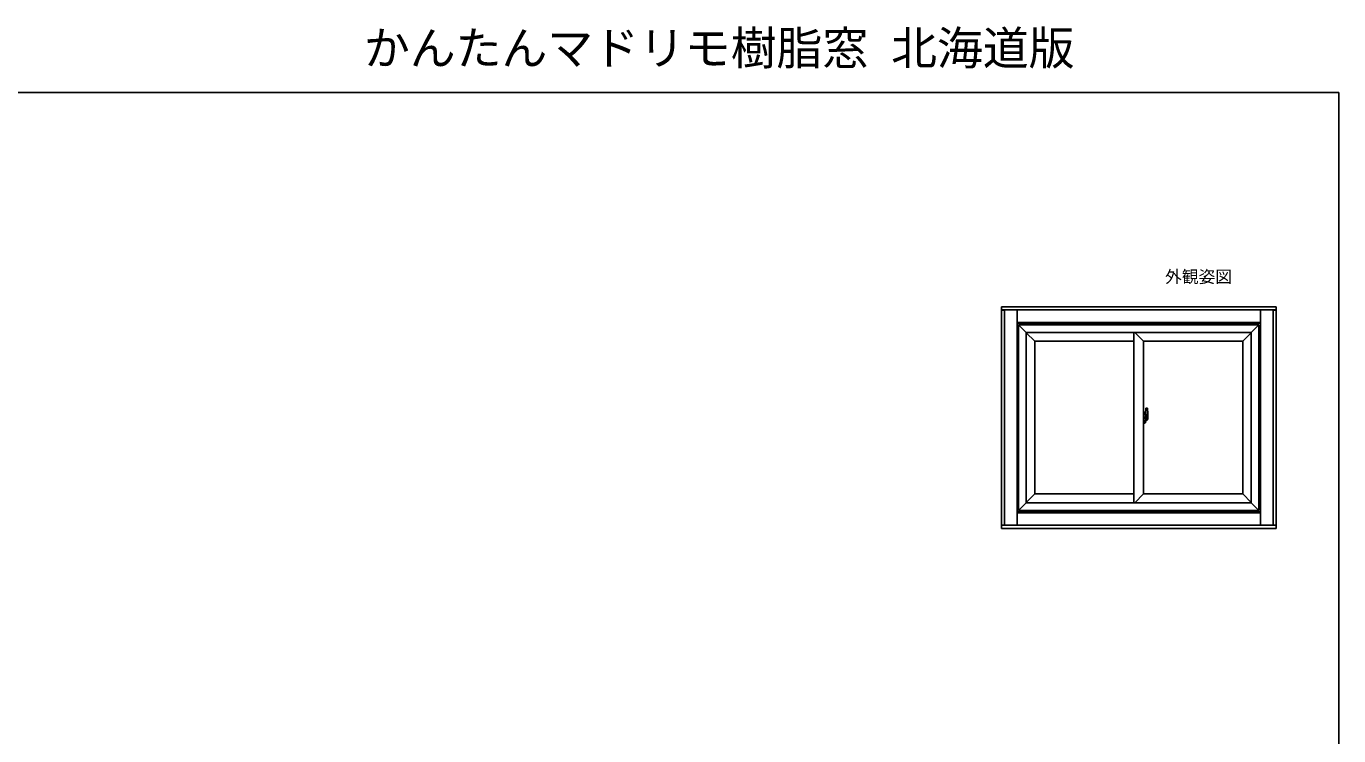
# Model space of a CAD drawing. Units: millimetres, scale not verified. Extents: x -700 to 700, y -1044 to 1038.
# Drawn here: x -139 to 700, y 585 to 1038 of the extents above; entities that cross this region are included whole.
import ezdxf
from ezdxf.enums import TextEntityAlignment as Align

# ---------------------------------------------------------------- set-up
doc = ezdxf.new("R2010")
doc.units = ezdxf.units.MM
doc.header["$LTSCALE"] = 6
for name, color, linetype in [('0-1_USER1', 3, 'Continuous'), ('0-6_YKK_A1', 4, 'Continuous'), ('0-8_YKK_ZWAK', 7, 'Continuous')]:
    doc.layers.add(name, color=color, linetype=linetype)
doc.styles.add('ＭＳ ゴシック', font='')
doc.styles.get('ＭＳ ゴシック').set_extended_font_data('MS Gothic')

msp = doc.modelspace()

# ---------------------------------------------------------------- linework, layer by layer
at = {"layer": '0-6_YKK_A1'}
for p, q in [((484.4, 859.115), (660, 859.115)), ((484.4, 857.145), (484.4, 859.115)), ((484.4, 857.145), (660, 857.145)), ((484.4, 857.09), (484.4, 719.54)), ((486.37, 857.09), (484.4, 857.09)), ((484.55, 857.09), (484.55, 857.115)), ((484.55, 857.115), (494.4, 857.115)), ((484.93, 857.09), (484.93, 857.115)), ((486.2, 857.09), (486.2, 857.115)), ((486.37, 857.09), (486.37, 719.54)), ((486.4, 733.981), (486.4, 857.115)), ((486.6, 857.145), (486.6, 857.115)), ((657.8, 857.115), (486.6, 857.115)), ((494.4, 733.981), (494.4, 857.115)), ((650, 733.981), (650, 857.115)), ((659.85, 857.115), (650, 857.115)), ((657.8, 857.145), (657.8, 857.115)), ((658, 733.981), (658, 857.115)), ((658.03, 857.09), (658.03, 719.54)), ((658.03, 857.09), (660, 857.09)), ((658.2, 857.09), (658.2, 857.115)), ((659.47, 857.09), (659.47, 857.115)), ((659.85, 857.09), (659.85, 857.115)), ((660, 857.145), (660, 859.115)), ((660, 857.09), (660, 719.54)), ((650, 849.127), (494.4, 849.127)), ((650, 848.615), (494.4, 848.615)), ((495.4, 729.015), (495.4, 847.615)), ((649, 847.615), (495.4, 847.615)), ((495.4, 847.615), (500.3, 842.715)), ((649, 847.615), (644.1, 842.715)), ((649, 847.615), (649, 729.015)), ((505.7, 837.115), (500.3, 842.515)), ((569.1, 842.715), (569.1, 733.915)), ((575.3, 837.115), (569.7, 842.715)), ((638.7, 837.115), (644.1, 842.515)), ((644.1, 842.715), (644.1, 733.915)), ((505.7, 837.115), (569.1, 837.115)), ((575.3, 837.115), (575.3, 739.515)), ((575.3, 837.115), (638.7, 837.115)), ((638.7, 837.115), (638.7, 739.515)), ((575.3, 791.815), (575.3, 784.815)), ((576.102, 791.787), (575.3, 791.815)), ((576.15, 791.745), (576.15, 789.815)), ((576.15, 791.745), (576.354, 791.738)), ((576.15, 791.737), (576.15, 789.815)), ((576.15, 789.865), (576.45, 789.865)), ((576.15, 789.815), (576.402, 789.806)), ((576.15, 789.815), (576.4, 789.815)), ((576.23, 789.815), (576.23, 789.812)), ((576.354, 788.984), (576.354, 787.646)), ((576.4, 789.815), (576.4, 789.865)), ((576.45, 791.638), (576.45, 789.865)), ((576.45, 789.131), (576.45, 789.756)), ((576.651, 789.461), (576.45, 789.465)), ((576.7, 794.263), (576.7, 789.745)), ((576.7, 789.824), (576.7, 786.663)), ((576.7, 789.412), (576.7, 787.218)), ((577.619, 794.283), (576.752, 794.313)), ((576.925, 790.049), (577.7, 790.049)), ((577.7, 787.93), (577.7, 790.049)), ((578.1, 789.775), (578.1, 787.34)), ((578.153, 788.315), (574.952, 788.315)), ((576.102, 784.843), (575.3, 784.815)), ((576.15, 786.815), (576.402, 786.824)), ((576.15, 786.815), (576.15, 784.893)), ((576.15, 784.885), (576.15, 786.815)), ((576.15, 786.815), (576.4, 786.815)), ((576.15, 786.765), (576.45, 786.765)), ((576.15, 784.885), (576.354, 784.892)), ((576.23, 786.815), (576.23, 786.818)), ((576.4, 786.815), (576.4, 786.765)), ((576.45, 786.874), (576.45, 787.499)), ((576.45, 787.165), (576.651, 787.169)), ((576.45, 784.992), (576.45, 786.765)), ((576.925, 786.438), (577.3, 786.438)), ((578.004, 787.241), (577.633, 787.228)), ((577.698, 787.83), (577.7, 787.925)), ((577.698, 787.851), (577.7, 787.925)), ((577.7, 787.925), (577.7, 787.93)), ((505.7, 739.515), (500.3, 734.115)), ((575.3, 739.515), (569.7, 733.915)), ((575.3, 739.515), (638.7, 739.515)), ((638.7, 739.515), (644.1, 734.115)), ((486.4, 733.981), (486.4, 719.515)), ((494.4, 733.981), (494.4, 719.515)), ((495.4, 729.015), (500.3, 733.915)), ((644.1, 733.915), (500.3, 733.915)), ((649, 729.015), (644.1, 733.915)), ((650, 733.981), (650, 719.515)), ((658, 733.981), (658, 719.515)), ((650, 728.015), (494.4, 728.015)), ((650, 727.503), (494.4, 727.503)), ((649, 729.015), (495.4, 729.015)), ((486.37, 719.54), (484.4, 719.54)), ((484.4, 719.485), (660, 719.485)), ((484.4, 719.485), (484.4, 717.515)), ((484.4, 717.515), (660, 717.515)), ((484.55, 719.54), (484.55, 719.515)), ((484.55, 719.515), (494.4, 719.515)), ((484.93, 719.54), (484.93, 719.515)), ((486.2, 719.54), (486.2, 719.515)), ((657.8, 719.515), (486.6, 719.515)), ((486.6, 719.485), (486.6, 719.515)), ((659.85, 719.515), (650, 719.515)), ((657.8, 719.485), (657.8, 719.515)), ((658.03, 719.54), (660, 719.54)), ((658.2, 719.54), (658.2, 719.515)), ((659.47, 719.54), (659.47, 719.515)), ((659.85, 719.54), (659.85, 719.515)), ((660, 719.485), (660, 717.515))]:
    msp.add_line(p, q, dxfattribs=at)
for points in [[(500.3, 733.915), (500.3, 842.715), (644.1, 842.715)], [(505.7, 837.115), (505.7, 739.515), (569.1, 739.515)], [(576.354, 788.984), (576.355, 788.984), (576.372, 788.987), (576.391, 788.998), (576.416, 789.022), (576.442, 789.075), (576.45, 789.131)], [(576.45, 787.499), (576.449, 787.517), (576.435, 787.574), (576.421, 787.6), (576.402, 787.623), (576.385, 787.637), (576.365, 787.645), (576.354, 787.646)], [(577.3, 786.438), (577.344, 786.5), (577.365, 786.533)]]:
    msp.add_lwpolyline(points, dxfattribs=at)
for centre, radius, start, end in [((576.1, 791.737), 0.05, 0, 88), ((576.35, 791.638), 0.1, 0, 88), ((576.4, 789.756), 0.05, 0, 88.00001), ((576.65, 789.412), 0.05, 0, 89), ((576.75, 794.263), 0.05, 88, 180), ((576.925, 789.824), 0.225, 90, 180), ((577.616, 794.183), 0.1, 9.79346, 88), ((551.6, 789.692), 26.5, 0.17857, 9.79346), ((576.1, 784.893), 0.05, 272, 0), ((576.35, 784.992), 0.1, 272, 0), ((576.4, 786.874), 0.05, 271.99999, 0), ((576.65, 787.218), 0.05, 270.99998, 0), ((576.925, 786.663), 0.225, 180, 270), ((575.084, 787.809), 2.614, 330.76878, 347.14856), ((575.084, 787.809), 2.614, 347.14856, 0.4638), ((578, 787.34), 0.1, 272, 0)]:
    msp.add_arc(centre, radius, start, end, dxfattribs=at)
at = {"layer": '0-8_YKK_ZWAK'}
msp.add_line((-700, 996.1), (700, 996.1), dxfattribs=at)
msp.add_lwpolyline([(-700, -1043.9), (700, -1043.9), (700, 996.1)], dxfattribs=at)

# ---------------------------------------------------------------- texts
at = {"layer": '0-1_USER1', "style": 'ＭＳ ゴシック'}
for s, height, p in [('かんたんマドリモ樹脂窓 北海道版', 21.48, (77.054, 1007.335)), ('外観姿図', 7.845, (589, 872.1))]:
    msp.add_text(s, height=height, dxfattribs=at).set_placement(p, align=Align.BOTTOM_LEFT)

doc.saveas('drawing.dxf')
